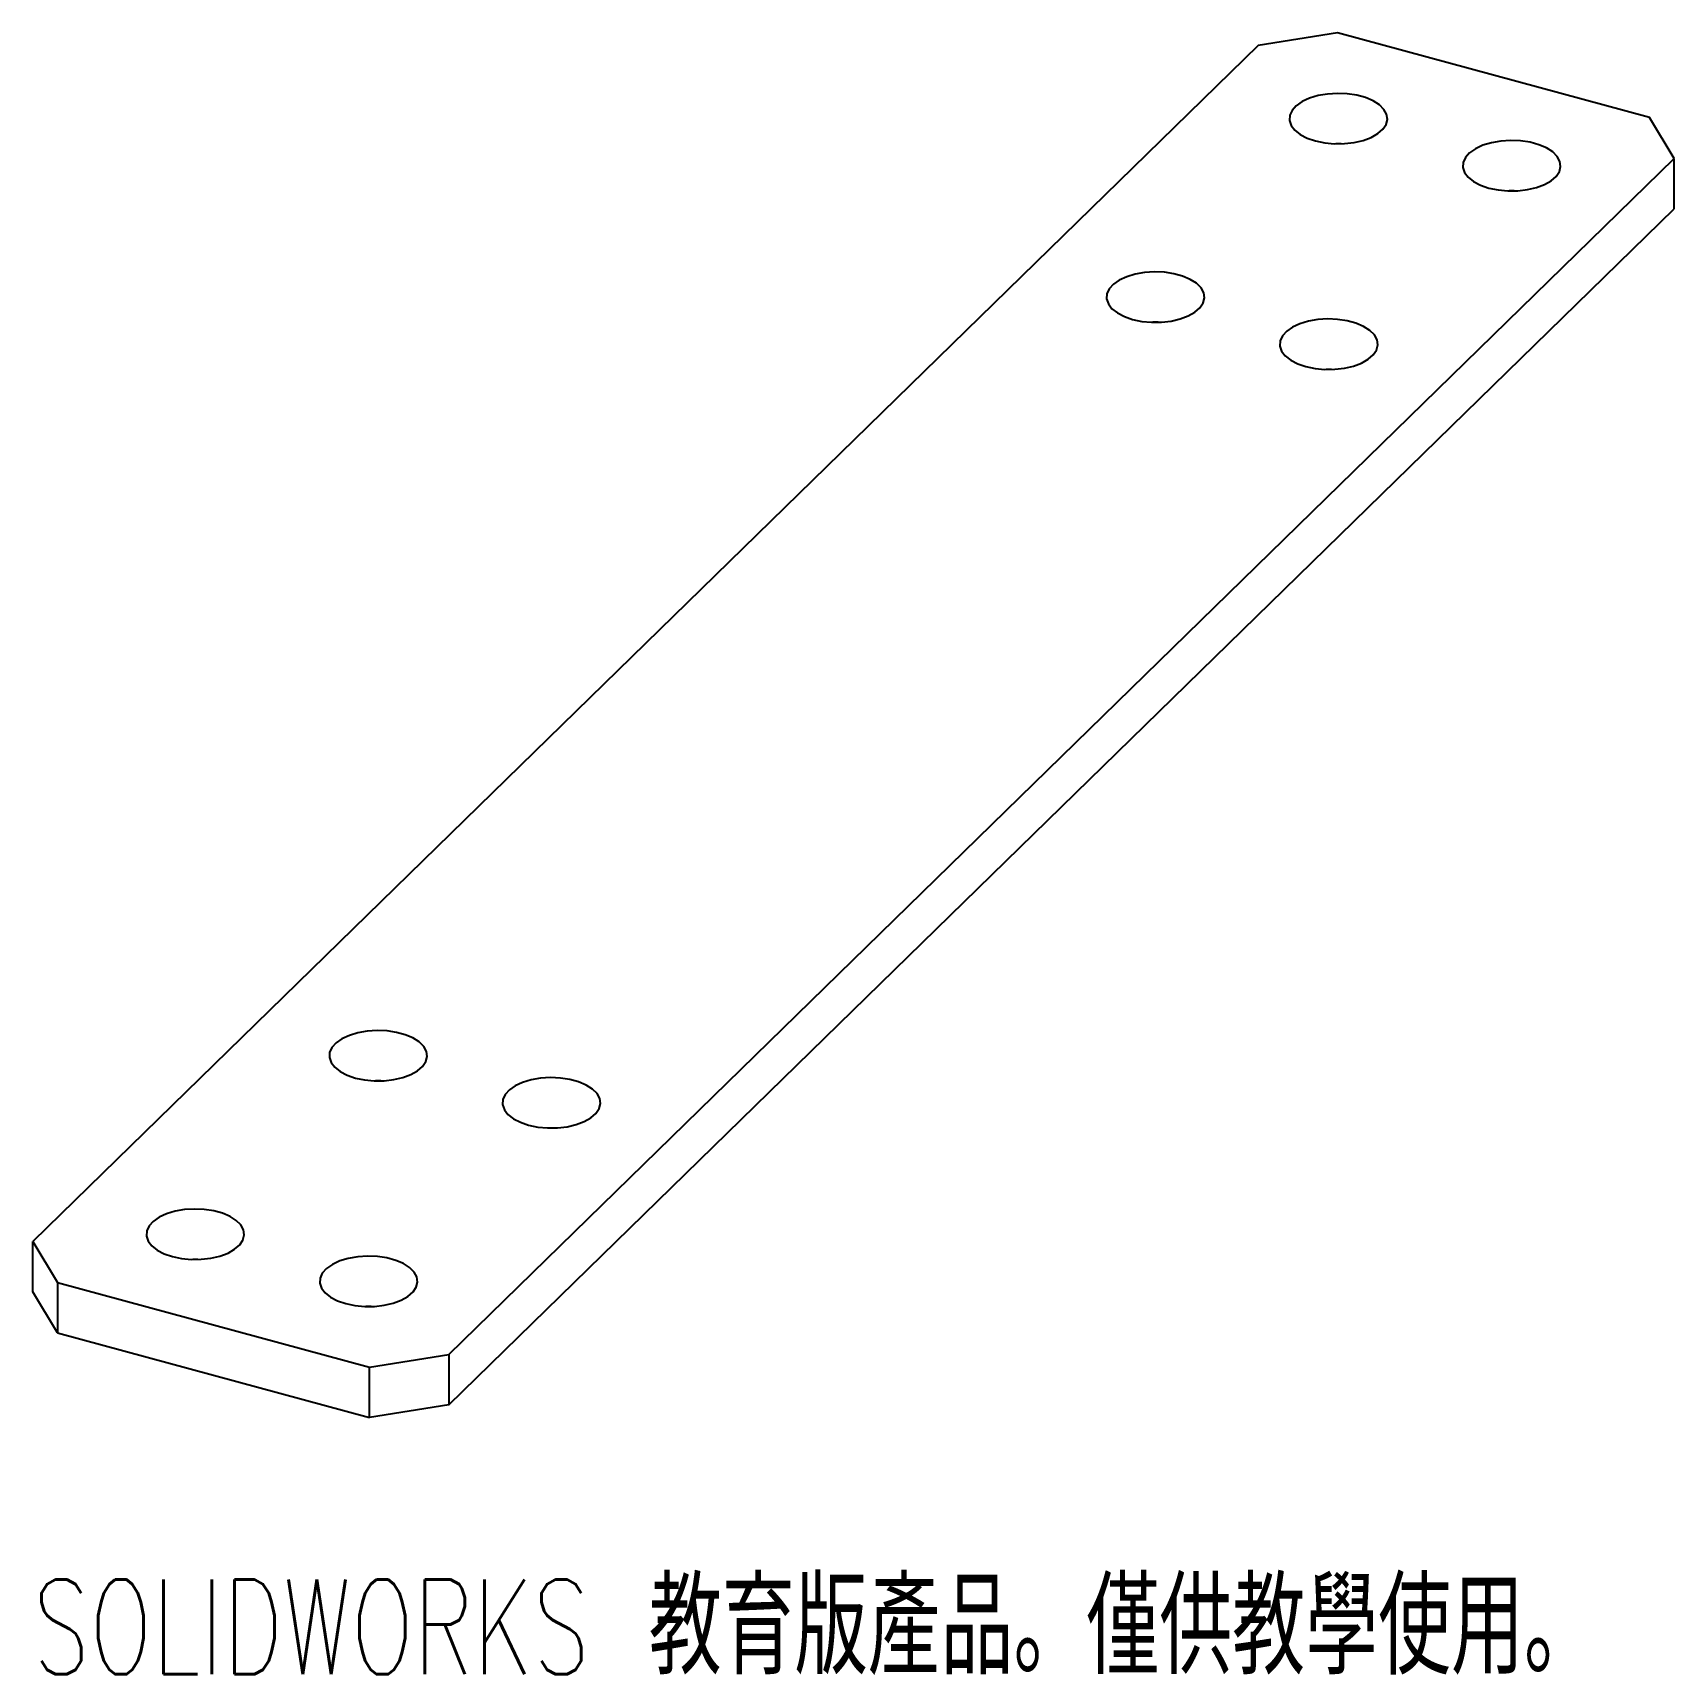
# Paper-space layout '_不等角視圖' of a CAD drawing. Header units: millimetres. Extents: x -41.9 to 41.9, y -47.2 to 36.6.
import ezdxf

# ---------------------------------------------------------------- set-up
doc = ezdxf.new("R2010")
doc.units = ezdxf.units.MM
doc.styles.add('SLDTEXTSTYLE0', font='TXT', dxfattribs={"width": 0.7, "bigfont": 'bigfont'})

psp = doc.layouts.new('_不等角視圖')

# ---------------------------------------------------------------- linework, layer by layer
at = {"color": 7, "linetype": 'Continuous', "lineweight": 25}
for p, q in [((24.709, 36.62), (20.656, 35.975)), ((40.628, 32.294), (24.709, 36.62)), ((20.656, 35.975), (-41.882, -25.063)), ((41.882, 30.206), (40.628, 32.294)), ((-20.656, -30.832), (41.882, 30.206)), ((41.882, 27.635), (41.882, 30.206)), ((-20.656, -33.403), (41.882, 27.635)), ((-41.882, -25.063), (-40.628, -27.151)), ((-41.882, -27.635), (-41.882, -25.063)), ((-40.628, -29.722), (-41.882, -27.635)), ((-40.628, -27.151), (-24.709, -31.477)), ((-40.628, -27.151), (-40.628, -29.722)), ((-40.628, -29.722), (-24.709, -34.049)), ((-24.709, -31.477), (-20.656, -30.832)), ((-20.656, -30.832), (-20.656, -33.403)), ((-24.709, -34.049), (-24.709, -31.477)), ((-20.656, -33.403), (-24.709, -34.049))]:
    psp.add_line(p, q, dxfattribs=at)
at = {"color": 7, "linetype": 'Continuous', "lineweight": 25, "flags": 128}
for points in [[(23.58, 31.104), (24.049, 31.006), (24.546, 30.959), (25.052, 30.965), (25.545, 31.023), (26.006, 31.13), (26.415, 31.284), (26.755, 31.476), (27.014, 31.7), (27.179, 31.946), (27.245, 32.205), (27.209, 32.465), (27.072, 32.715), (26.84, 32.947), (26.522, 33.149), (26.131, 33.315), (25.683, 33.436), (25.198, 33.509), (24.693, 33.53), (24.191, 33.498), (23.712, 33.415), (23.275, 33.284), (22.898, 33.11), (22.597, 32.9), (22.384, 32.664), (22.268, 32.411), (22.253, 32.15), (22.34, 31.894), (22.526, 31.651), (22.802, 31.433), (23.158, 31.248), (23.58, 31.104)], [(32.424, 28.7), (32.893, 28.603), (33.39, 28.556), (33.896, 28.561), (34.389, 28.619), (34.85, 28.727), (35.259, 28.88), (35.599, 29.073), (35.858, 29.297), (36.023, 29.543), (36.089, 29.801), (36.053, 30.061), (35.916, 30.312), (35.684, 30.543), (35.366, 30.746), (34.975, 30.911), (34.528, 31.033), (34.042, 31.105), (33.538, 31.126), (33.036, 31.094), (32.556, 31.011), (32.119, 30.88), (31.743, 30.706), (31.441, 30.497), (31.228, 30.261), (31.112, 30.007), (31.097, 29.747), (31.184, 29.49), (31.37, 29.248), (31.646, 29.029), (32.003, 28.844), (32.424, 28.7)], [(24.88, 30.957), (24.693, 30.958), (24.613, 30.957)], [(33.724, 28.553), (33.538, 28.555), (33.457, 28.553)], [(14.246, 21.994), (14.715, 21.896), (15.212, 21.849), (15.718, 21.855), (16.211, 21.912), (16.672, 22.02), (17.081, 22.173), (17.421, 22.366), (17.68, 22.59), (17.845, 22.836), (17.911, 23.094), (17.875, 23.354), (17.738, 23.605), (17.506, 23.837), (17.188, 24.039), (16.797, 24.205), (16.35, 24.326), (15.864, 24.399), (15.36, 24.42), (14.858, 24.388), (14.378, 24.305), (13.941, 24.173), (13.564, 24), (13.263, 23.79), (13.05, 23.554), (12.934, 23.3), (12.919, 23.04), (13.006, 22.783), (13.192, 22.541), (13.468, 22.323), (13.825, 22.138), (14.246, 21.994)], [(15.546, 21.847), (15.36, 21.848), (15.279, 21.847)], [(23.09, 19.59), (23.559, 19.492), (24.056, 19.445), (24.562, 19.451), (25.055, 19.509), (25.516, 19.616), (25.925, 19.77), (26.266, 19.962), (26.524, 20.186), (26.69, 20.433), (26.756, 20.691), (26.719, 20.951), (26.582, 21.201), (26.35, 21.433), (26.032, 21.635), (25.641, 21.801), (25.194, 21.923), (24.708, 21.995), (24.204, 22.016), (23.702, 21.984), (23.222, 21.901), (22.785, 21.77), (22.409, 21.596), (22.108, 21.387), (21.894, 21.15), (21.778, 20.897), (21.763, 20.636), (21.85, 20.38), (22.036, 20.137), (22.313, 19.919), (22.669, 19.734), (23.09, 19.59)], [(24.39, 19.443), (24.204, 19.445), (24.123, 19.443)], [(-25.423, -16.725), (-24.954, -16.822), (-24.457, -16.869), (-23.951, -16.864), (-23.458, -16.806), (-22.997, -16.698), (-22.588, -16.545), (-22.248, -16.352), (-21.989, -16.128), (-21.824, -15.882), (-21.758, -15.624), (-21.794, -15.364), (-21.931, -15.113), (-22.163, -14.882), (-22.482, -14.679), (-22.872, -14.514), (-23.32, -14.392), (-23.805, -14.319), (-24.31, -14.298), (-24.812, -14.33), (-25.291, -14.414), (-25.728, -14.545), (-26.105, -14.719), (-26.406, -14.928), (-26.619, -15.164), (-26.735, -15.418), (-26.75, -15.678), (-26.663, -15.935), (-26.477, -16.177), (-26.201, -16.395), (-25.845, -16.58), (-25.423, -16.725)], [(-16.579, -19.128), (-16.11, -19.226), (-15.613, -19.273), (-15.107, -19.267), (-14.614, -19.21), (-14.153, -19.102), (-13.744, -18.948), (-13.404, -18.756), (-13.145, -18.532), (-12.98, -18.286), (-12.914, -18.027), (-12.95, -17.768), (-13.087, -17.517), (-13.319, -17.285), (-13.637, -17.083), (-14.028, -16.917), (-14.475, -16.796), (-14.961, -16.723), (-15.465, -16.702), (-15.967, -16.734), (-16.447, -16.817), (-16.884, -16.948), (-17.26, -17.122), (-17.562, -17.332), (-17.775, -17.568), (-17.891, -17.821), (-17.906, -18.082), (-17.819, -18.338), (-17.633, -18.581), (-17.357, -18.799), (-17, -18.984), (-16.579, -19.128)], [(-24.123, -16.872), (-24.31, -16.87), (-24.39, -16.872)], [(-15.279, -19.275), (-15.465, -19.274), (-15.546, -19.275)], [(-34.757, -25.835), (-34.288, -25.932), (-33.791, -25.979), (-33.285, -25.974), (-32.792, -25.916), (-32.331, -25.808), (-31.922, -25.655), (-31.582, -25.462), (-31.323, -25.238), (-31.158, -24.992), (-31.092, -24.734), (-31.128, -24.474), (-31.265, -24.223), (-31.497, -23.992), (-31.815, -23.789), (-32.206, -23.624), (-32.653, -23.502), (-33.139, -23.43), (-33.643, -23.409), (-34.145, -23.441), (-34.625, -23.524), (-35.062, -23.655), (-35.439, -23.829), (-35.74, -24.038), (-35.953, -24.274), (-36.069, -24.528), (-36.084, -24.788), (-35.997, -25.045), (-35.811, -25.287), (-35.535, -25.505), (-35.178, -25.69), (-34.757, -25.835)], [(-33.457, -25.982), (-33.643, -25.98), (-33.724, -25.982)], [(-25.913, -28.238), (-25.444, -28.336), (-24.947, -28.383), (-24.441, -28.378), (-23.948, -28.32), (-23.487, -28.212), (-23.078, -28.059), (-22.737, -27.866), (-22.479, -27.642), (-22.313, -27.396), (-22.247, -27.138), (-22.284, -26.878), (-22.421, -26.627), (-22.653, -26.396), (-22.971, -26.193), (-23.362, -26.028), (-23.809, -25.906), (-24.295, -25.833), (-24.799, -25.812), (-25.301, -25.844), (-25.781, -25.927), (-26.218, -26.059), (-26.594, -26.232), (-26.895, -26.442), (-27.109, -26.678), (-27.225, -26.932), (-27.24, -27.192), (-27.153, -27.449), (-26.967, -27.691), (-26.69, -27.909), (-26.334, -28.094), (-25.913, -28.238)], [(-24.613, -28.385), (-24.799, -28.384), (-24.88, -28.385)]]:
    psp.add_lwpolyline(points, dxfattribs=at)

# ---------------------------------------------------------------- texts
at = {"color": 7, "linetype": 'Continuous', "insert": (-41.882, -42.319), "char_height": 4.83362, "attachment_point": 1, "style": 'SLDTEXTSTYLE0'}
psp.add_mtext('SOLIDWORKS 教育版產品。僅供教學使用。', dxfattribs=at)

doc.saveas('drawing.dxf')
